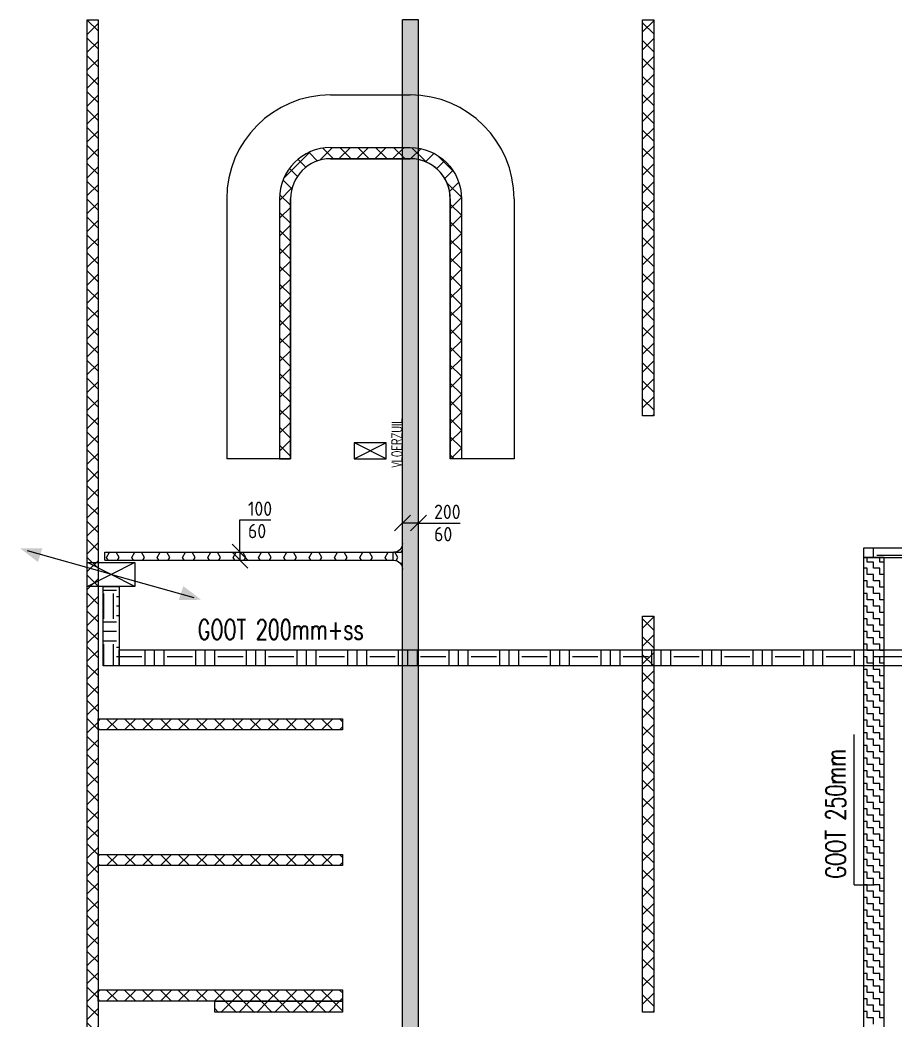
# Model space of a CAD drawing. Header units: millimetres. Extents: x -3262 to 113774, y 0 to 217478.
# Drawn here: x 47249 to 58225, y 204929 to 217478 of the extents above; entities that cross this region are included whole.
import ezdxf
from ezdxf.enums import TextEntityAlignment as Align

# ---------------------------------------------------------------- set-up
doc = ezdxf.new("R2010")
doc.units = ezdxf.units.MM
doc.header["$LTSCALE"] = 100
for name, color, linetype in [('BL$4----_STEMPEL', 7, 'Continuous'), ('ByLayer', 2, 'Continuous'), ('EL6131--_ENERGIEBEDR (1996)', 2, 'Continuous'), ('EL6131--_GEBOUWINST (1996)', 2, 'Continuous'), ('EL6131--_KG_D', 3, 'Continuous'), ('EM6131--_KG', 1, 'Continuous'), ('INTERIEUR', 7, 'Continuous')]:
    doc.layers.add(name, color=color, linetype=linetype)
doc.styles.add('buro-018', font='BUROFONT.shx', dxfattribs={"height": 180})
doc.styles.add('CofelyArial', font='arial.ttf')
doc.styles.add('ROMANS', font='ROMANS', dxfattribs={"width": 0.7})
doc.styles.add('STABICAD-018', font='ISOCP.SHX', dxfattribs={"height": 1.8})

# ---------------------------------------------------------------- blocks, each defined once
blk = doc.blocks.new('*X75')
at = {"color": 0}
for p, q in [((50881, 15633), (51021, 15773)), ((51045, 15633), (50905, 15773)), ((51105, 15633), (51245, 15773)), ((51270, 15633), (51130, 15773)), ((51330, 15633), (51470, 15773)), ((51494, 15633), (51354, 15773)), ((51554, 15633), (51694, 15773)), ((51719, 15633), (51579, 15773)), ((51779, 15633), (51919, 15773)), ((51943, 15633), (51803, 15773)), ((52003, 15633), (52143, 15773)), ((52168, 15633), (52028, 15773)), ((52228, 15633), (52368, 15773)), ((52392, 15633), (52252, 15773)), ((52452, 15633), (52592, 15773)), ((52617, 15633), (52477, 15773)), ((52677, 15633), (52817, 15773)), ((52841, 15633), (52701, 15773)), ((52901, 15633), (53041, 15773)), ((53066, 15633), (52926, 15773)), ((53126, 15633), (53266, 15773)), ((53290, 15633), (53150, 15773)), ((53350, 15633), (53490, 15773)), ((53515, 15633), (53375, 15773)), ((53575, 15633), (53715, 15773)), ((53739, 15633), (53599, 15773)), ((53799, 15633), (53939, 15773)), ((53964, 15633), (53824, 15773)), ((54024, 15633), (54164, 15773)), ((54188, 15633), (54048, 15773)), ((54248, 15633), (54388, 15773)), ((54413, 15633), (54273, 15773)), ((54473, 15633), (54613, 15773)), ((54637, 15633), (54497, 15773)), ((54697, 15633), (54837, 15773)), ((54862, 15633), (54722, 15773)), ((54922, 15633), (55062, 15773)), ((55086, 15633), (54946, 15773)), ((55146, 15633), (55286, 15773)), ((55311, 15633), (55171, 15773)), ((55371, 15633), (55511, 15773)), ((55535, 15633), (55395, 15773)), ((55595, 15633), (55735, 15773)), ((55760, 15633), (55620, 15773)), ((50821, 15633), (50805, 15649))]:
    blk.add_line(p, q, dxfattribs=at)
blk = doc.blocks.new('*X78')
at = {"color": 0}
for p, q in [((37992, 30033), (37868, 30157)), ((37891, 30033), (38031, 30173)), ((38217, 30033), (38077, 30173)), ((38116, 30033), (38256, 30173)), ((38441, 30033), (38301, 30173)), ((38340, 30033), (38480, 30173)), ((38666, 30033), (38526, 30173)), ((38565, 30033), (38705, 30173)), ((38890, 30033), (38750, 30173)), ((38789, 30033), (38929, 30173)), ((39115, 30033), (38975, 30173)), ((39014, 30033), (39154, 30173)), ((39339, 30033), (39199, 30173)), ((39238, 30033), (39378, 30173)), ((39564, 30033), (39424, 30173)), ((39463, 30033), (39603, 30173)), ((39788, 30033), (39648, 30173)), ((39687, 30033), (39827, 30173)), ((40013, 30033), (39873, 30173)), ((39912, 30033), (40052, 30173)), ((40237, 30033), (40097, 30173)), ((40136, 30033), (40276, 30173)), ((40462, 30033), (40322, 30173)), ((40361, 30033), (40501, 30173)), ((40686, 30033), (40546, 30173)), ((40585, 30033), (40725, 30173)), ((40911, 30033), (40771, 30173)), ((40810, 30033), (40950, 30173)), ((41135, 30033), (40995, 30173)), ((41034, 30033), (41174, 30173)), ((41360, 30033), (41220, 30173)), ((41259, 30033), (41399, 30173)), ((41584, 30033), (41444, 30173)), ((41483, 30033), (41623, 30173)), ((41809, 30033), (41669, 30173)), ((41708, 30033), (41848, 30173)), ((42033, 30033), (41893, 30173)), ((41932, 30033), (42072, 30173)), ((42258, 30033), (42118, 30173)), ((42157, 30033), (42297, 30173)), ((42482, 30033), (42342, 30173)), ((42381, 30033), (42521, 30173)), ((42707, 30033), (42567, 30173)), ((42606, 30033), (42746, 30173)), ((42931, 30033), (42791, 30173)), ((42830, 30033), (42970, 30173)), ((43156, 30033), (43016, 30173)), ((43055, 30033), (43195, 30173)), ((43380, 30033), (43240, 30173)), ((43279, 30033), (43419, 30173)), ((43605, 30033), (43465, 30173)), ((43504, 30033), (43644, 30173)), ((43829, 30033), (43689, 30173)), ((43728, 30033), (43868, 30173)), ((44054, 30033), (43914, 30173)), ((43953, 30033), (44093, 30173)), ((44278, 30033), (44138, 30173)), ((44177, 30033), (44317, 30173)), ((44503, 30033), (44363, 30173)), ((44402, 30033), (44542, 30173)), ((44727, 30033), (44587, 30173)), ((44626, 30033), (44766, 30173)), ((44952, 30033), (44812, 30173)), ((44851, 30033), (44991, 30173)), ((45176, 30033), (45036, 30173)), ((45075, 30033), (45215, 30173)), ((45401, 30033), (45261, 30173)), ((45300, 30033), (45440, 30173)), ((45625, 30033), (45485, 30173)), ((45524, 30033), (45664, 30173)), ((45850, 30033), (45710, 30173)), ((45749, 30033), (45889, 30173)), ((46074, 30033), (45934, 30173)), ((45973, 30033), (46113, 30173)), ((46299, 30033), (46159, 30173)), ((46198, 30033), (46338, 30173)), ((46523, 30033), (46383, 30173)), ((46422, 30033), (46562, 30173)), ((46748, 30033), (46608, 30173)), ((46647, 30033), (46787, 30173)), ((46972, 30033), (46832, 30173)), ((46871, 30033), (47011, 30173)), ((47197, 30033), (47057, 30173)), ((47096, 30033), (47236, 30173)), ((47421, 30033), (47281, 30173)), ((47320, 30033), (47460, 30173)), ((47646, 30033), (47506, 30173)), ((47545, 30033), (47685, 30173)), ((47870, 30033), (47730, 30173)), ((47769, 30033), (47909, 30173)), ((48095, 30033), (47955, 30173)), ((47994, 30033), (48134, 30173)), ((48319, 30033), (48179, 30173)), ((48218, 30033), (48358, 30173)), ((48544, 30033), (48404, 30173)), ((48443, 30033), (48583, 30173)), ((48768, 30033), (48628, 30173)), ((48667, 30033), (48807, 30173)), ((48993, 30033), (48853, 30173)), ((48892, 30033), (49032, 30173)), ((49217, 30033), (49077, 30173)), ((49116, 30033), (49256, 30173)), ((49442, 30033), (49302, 30173)), ((49341, 30033), (49481, 30173)), ((49666, 30033), (49526, 30173)), ((49565, 30033), (49705, 30173)), ((49891, 30033), (49751, 30173)), ((49790, 30033), (49930, 30173)), ((50115, 30033), (49975, 30173)), ((50014, 30033), (50154, 30173)), ((50340, 30033), (50200, 30173)), ((50239, 30033), (50379, 30173)), ((50564, 30033), (50424, 30173)), ((50463, 30033), (50603, 30173)), ((50789, 30033), (50649, 30173)), ((50688, 30033), (50828, 30173)), ((51013, 30033), (50873, 30173)), ((50912, 30033), (51052, 30173)), ((51238, 30033), (51098, 30173)), ((51137, 30033), (51277, 30173)), ((51463, 30033), (51323, 30173)), ((51361, 30033), (51501, 30173)), ((51687, 30033), (51547, 30173)), ((51586, 30033), (51726, 30173)), ((51912, 30033), (51772, 30173)), ((51810, 30033), (51950, 30173)), ((52136, 30033), (51996, 30173)), ((52035, 30033), (52175, 30173)), ((52361, 30033), (52221, 30173)), ((52259, 30033), (52399, 30173)), ((52585, 30033), (52445, 30173)), ((52484, 30033), (52624, 30173)), ((52810, 30033), (52670, 30173)), ((52708, 30033), (52848, 30173)), ((53034, 30033), (52894, 30173)), ((52933, 30033), (53073, 30173)), ((53259, 30033), (53119, 30173)), ((53157, 30033), (53297, 30173)), ((53483, 30033), (53343, 30173)), ((53382, 30033), (53522, 30173)), ((53708, 30033), (53568, 30173)), ((53606, 30033), (53746, 30173)), ((53932, 30033), (53792, 30173)), ((53831, 30033), (53971, 30173)), ((54157, 30033), (54017, 30173)), ((54055, 30033), (54195, 30173)), ((54381, 30033), (54241, 30173)), ((54280, 30033), (54420, 30173)), ((54606, 30033), (54466, 30173)), ((54505, 30033), (54645, 30173)), ((54830, 30033), (54690, 30173)), ((54729, 30033), (54869, 30173)), ((55055, 30033), (54915, 30173)), ((54954, 30033), (55094, 30173)), ((55279, 30033), (55139, 30173)), ((55178, 30033), (55318, 30173)), ((55504, 30033), (55364, 30173)), ((55403, 30033), (55543, 30173)), ((55728, 30033), (55588, 30173)), ((55627, 30033), (55767, 30173))]:
    blk.add_line(p, q, dxfattribs=at)
blk = doc.blocks.new('NV-1')
at = {"layer": 'ByLayer'}
for p, q in [((0, 4), (7.91, 0)), ((0, 0), (7.91, 4))]:
    blk.add_line(p, q, dxfattribs=at)
blk.add_lwpolyline([(0, 0), (8, 0), (8, 4), (0, 4)], close=True, dxfattribs=at)
blk = doc.blocks.new('PIJL-UIT')
at = {"layer": 'ByLayer', "color": 2}
blk.add_line((0, 0), (2.92, 10.41), dxfattribs=at)
blk.add_solid([(3.23, 11.35), (1.51, 9.11), (3.24, 8.54)], dxfattribs=at)
blk = doc.blocks.new('*X88')
at = {"color": 0}
for p, q in [((50668, 30014), (50688, 30033)), ((50808, 30014), (50789, 30033)), ((50668, 29789), (50808, 29929)), ((50808, 29789), (50668, 29929)), ((50668, 29565), (50808, 29705)), ((50808, 29565), (50668, 29705)), ((50668, 29340), (50808, 29480)), ((50808, 29340), (50668, 29480)), ((50668, 29116), (50808, 29256)), ((50808, 29116), (50668, 29256)), ((50668, 28891), (50808, 29031)), ((50808, 28891), (50668, 29031)), ((50668, 28667), (50808, 28807)), ((50808, 28667), (50668, 28807)), ((50668, 28442), (50808, 28582)), ((50808, 28442), (50668, 28582)), ((50668, 28218), (50808, 28358)), ((50808, 28218), (50668, 28358)), ((50668, 27993), (50808, 28133)), ((50808, 27993), (50668, 28133)), ((50668, 27769), (50808, 27909)), ((50808, 27769), (50668, 27909)), ((50668, 27544), (50808, 27684)), ((50808, 27544), (50668, 27684)), ((50668, 27320), (50808, 27460)), ((50808, 27320), (50668, 27460)), ((50668, 27095), (50808, 27235)), ((50808, 27095), (50668, 27235)), ((50706, 26973), (50668, 27011)), ((50771, 26973), (50808, 27011))]:
    blk.add_line(p, q, dxfattribs=at)
blk = doc.blocks.new('*X89')
at = {"color": 0}
for p, q in [((50528, 28527), (50575, 28573)), ((50668, 28358), (50528, 28498)), ((50528, 28302), (50668, 28442)), ((50668, 28133), (50528, 28273)), ((50528, 28078), (50668, 28218)), ((50668, 27909), (50528, 28049)), ((50528, 27853), (50668, 27993)), ((50668, 27684), (50528, 27824)), ((50528, 27629), (50668, 27769)), ((50668, 27460), (50528, 27600)), ((50528, 27404), (50668, 27544)), ((50668, 27235), (50528, 27375)), ((50528, 27180), (50668, 27320)), ((50668, 27011), (50528, 27151)), ((50546, 26973), (50668, 27095))]:
    blk.add_line(p, q, dxfattribs=at)
blk = doc.blocks.new('*X90')
at = {"color": 0}
for p, q in [((50298, 27623), (50438, 27763)), ((50505, 27623), (50365, 27763)), ((50523, 27623), (50663, 27763)), ((50729, 27623), (50589, 27763)), ((50747, 27623), (50887, 27763)), ((50954, 27623), (50814, 27763)), ((50972, 27623), (51112, 27763)), ((51178, 27623), (51038, 27763)), ((51196, 27623), (51336, 27763)), ((51403, 27623), (51263, 27763)), ((51421, 27623), (51561, 27763)), ((51627, 27623), (51487, 27763)), ((51645, 27623), (51785, 27763)), ((51852, 27623), (51712, 27763)), ((51870, 27623), (52010, 27763)), ((52076, 27623), (51936, 27763)), ((52095, 27623), (52235, 27763)), ((52301, 27623), (52161, 27763)), ((52319, 27623), (52459, 27763)), ((52525, 27623), (52385, 27763)), ((52544, 27623), (52684, 27763)), ((52750, 27623), (52610, 27763)), ((52768, 27623), (52908, 27763)), ((52974, 27623), (52834, 27763)), ((52993, 27623), (53133, 27763)), ((53199, 27623), (53059, 27763)), ((53217, 27623), (53357, 27763)), ((53423, 27623), (53283, 27763)), ((53442, 27623), (53580, 27761)), ((53668, 27603), (53508, 27763)), ((50280, 27623), (50268, 27635)), ((53651, 27608), (53762, 27719)), ((54114, 27382), (53787, 27709)), ((53806, 27539), (53907, 27639)), ((53923, 27431), (54022, 27530)), ((54001, 27285), (54109, 27393)), ((54168, 27103), (54008, 27263)), ((54028, 27088), (54161, 27220)), ((54168, 26878), (54028, 27018)), ((54028, 26863), (54168, 27003)), ((54168, 26654), (54028, 26794)), ((54028, 26639), (54168, 26779)), ((54168, 26429), (54028, 26569)), ((54028, 26414), (54168, 26554)), ((54168, 26205), (54028, 26345)), ((54028, 26190), (54168, 26330)), ((53987, 25923), (54168, 26105)), ((54155, 25994), (54028, 26120)), ((54096, 25828), (53991, 25933)), ((53870, 25582), (54070, 25782)), ((54004, 25695), (53905, 25795)), ((50268, 25573), (50319, 25623)), ((50400, 25483), (50268, 25615)), ((50404, 25483), (50544, 25623)), ((50624, 25483), (50484, 25623)), ((50628, 25483), (50768, 25623)), ((50849, 25483), (50709, 25623)), ((50853, 25483), (50993, 25623)), ((51073, 25483), (50933, 25623)), ((51077, 25483), (51217, 25623)), ((51298, 25483), (51158, 25623)), ((51302, 25483), (51442, 25623)), ((51522, 25483), (51382, 25623)), ((51526, 25483), (51666, 25623)), ((51747, 25483), (51607, 25623)), ((51751, 25483), (51891, 25623)), ((51971, 25483), (51831, 25623)), ((51975, 25483), (52115, 25623)), ((52196, 25483), (52056, 25623)), ((52200, 25483), (52340, 25623)), ((52420, 25483), (52280, 25623)), ((52424, 25483), (52564, 25623)), ((52645, 25483), (52505, 25623)), ((52649, 25483), (52789, 25623)), ((52869, 25483), (52729, 25623)), ((52873, 25483), (53013, 25623)), ((53094, 25483), (52954, 25623)), ((53098, 25483), (53238, 25623)), ((53318, 25483), (53178, 25623)), ((53322, 25483), (53462, 25623)), ((53543, 25483), (53403, 25623)), ((53547, 25484), (53728, 25665)), ((53734, 25517), (53619, 25632)), ((53884, 25591), (53783, 25693))]:
    blk.add_line(p, q, dxfattribs=at)
blk = doc.blocks.new('*X94')
at = {"color": 0}
for p, q in [((47673, 29964), (47942, 29964)), ((47982, 29805), (47982, 29970)), ((48101, 29805), (48101, 29970)), ((48220, 29805), (48220, 29970)), ((48260, 29964), (48578, 29964)), ((48617, 29805), (48617, 29970)), ((47673, 29845), (47942, 29845)), ((47784, 29770), (47784, 29805)), ((47784, 29488), (47784, 29770)), ((47903, 29770), (47903, 29805)), ((48260, 29845), (48578, 29845)), ((48300, 29770), (48300, 29805)), ((48419, 29770), (48419, 29805)), ((48538, 29770), (48538, 29805)), ((47673, 29448), (47873, 29448)), ((47673, 29329), (47873, 29329)), ((47673, 29210), (47873, 29210)), ((47784, 28853), (47784, 29170)), ((47673, 28813), (47873, 28813)), ((47673, 28694), (47873, 28694)), ((47673, 28575), (47873, 28575)), ((47784, 28218), (47784, 28535)), ((47673, 28178), (47873, 28178)), ((47673, 28059), (47873, 28059)), ((47673, 27940), (47873, 27940)), ((47784, 27583), (47784, 27900)), ((47673, 27543), (47873, 27543)), ((47673, 27424), (47873, 27424)), ((47673, 27305), (47873, 27305)), ((47784, 26948), (47784, 27265)), ((47673, 26908), (47873, 26908)), ((47673, 26789), (47873, 26789)), ((47673, 26670), (47873, 26670)), ((47784, 26313), (47784, 26630)), ((47673, 26273), (47873, 26273)), ((47673, 26154), (47873, 26154)), ((47673, 26035), (47873, 26035)), ((47784, 25678), (47784, 25995)), ((47673, 25638), (47873, 25638)), ((47673, 25519), (47873, 25519)), ((47673, 25400), (47873, 25400)), ((47784, 25043), (47784, 25360)), ((47673, 25003), (47873, 25003)), ((47673, 24884), (47873, 24884)), ((47673, 24765), (47873, 24765)), ((47784, 24408), (47784, 24725)), ((47673, 24368), (47873, 24368)), ((47673, 24249), (47873, 24249)), ((47673, 24130), (47873, 24130)), ((47784, 23773), (47784, 24090)), ((47673, 23733), (47873, 23733)), ((47673, 23614), (47873, 23614)), ((47673, 23495), (47873, 23495)), ((47784, 23138), (47784, 23455)), ((47673, 23098), (47873, 23098)), ((47673, 22979), (47873, 22979)), ((47673, 22860), (47873, 22860)), ((47784, 22503), (47784, 22820)), ((47673, 22463), (47873, 22463)), ((47673, 22344), (47873, 22344)), ((47673, 22225), (47873, 22225)), ((47784, 21868), (47784, 22185)), ((47673, 21828), (47873, 21828)), ((47673, 21709), (47873, 21709)), ((47673, 21590), (47873, 21590)), ((47784, 21233), (47784, 21550)), ((47673, 21193), (47873, 21193)), ((47673, 21074), (47873, 21074)), ((47673, 20955), (47873, 20955)), ((47784, 20598), (47784, 20915)), ((47673, 20558), (47873, 20558)), ((47673, 20439), (47873, 20439)), ((47673, 20320), (47873, 20320)), ((47784, 19963), (47784, 20280)), ((47673, 19923), (47873, 19923)), ((47673, 19804), (47873, 19804))]:
    blk.add_line(p, q, dxfattribs=at)
blk = doc.blocks.new('*X95')
at = {"color": 0}
for p, q in [((49028, 20439), (49148, 20439)), ((49028, 20320), (49148, 20320)), ((49054, 19963), (49054, 20280)), ((49028, 19923), (49148, 19923)), ((49028, 19804), (49148, 19804)), ((49028, 19685), (49148, 19685)), ((49054, 19328), (49054, 19645)), ((49028, 19288), (49148, 19288)), ((49028, 19169), (49148, 19169)), ((49028, 19050), (49148, 19050)), ((49054, 18693), (49054, 19010)), ((49028, 18653), (49148, 18653)), ((49028, 18534), (49148, 18534)), ((49028, 18415), (49148, 18415)), ((49054, 18058), (49054, 18375)), ((49028, 18018), (49148, 18018)), ((49028, 17899), (49148, 17899)), ((49028, 17780), (49148, 17780)), ((49054, 17423), (49054, 17740)), ((49028, 17383), (49148, 17383)), ((49028, 17264), (49148, 17264)), ((49028, 17145), (49148, 17145)), ((49054, 16788), (49054, 17105)), ((49028, 16748), (49148, 16748)), ((49028, 16629), (49148, 16629)), ((49028, 16510), (49148, 16510)), ((49054, 16153), (49054, 16470)), ((49028, 16113), (49148, 16113)), ((49028, 15994), (49148, 15994)), ((49028, 15875), (49148, 15875)), ((49054, 15518), (49054, 15835)), ((49028, 15478), (49148, 15478)), ((49028, 15359), (49148, 15359))]:
    blk.add_line(p, q, dxfattribs=at)
blk = doc.blocks.new('*X103')
at = {"color": 0}
for p, q in [((43259, 20399), (43339, 20399)), ((43259, 20320), (43259, 20399)), ((43339, 20399), (43339, 20444)), ((43418, 20399), (43498, 20399)), ((43418, 20320), (43418, 20399)), ((43498, 20399), (43498, 20444)), ((43577, 20399), (43656, 20399)), ((43577, 20320), (43577, 20399)), ((43656, 20399), (43656, 20444)), ((43736, 20399), (43815, 20399)), ((43736, 20320), (43736, 20399)), ((43815, 20399), (43815, 20444)), ((43894, 20399), (43974, 20399)), ((43894, 20320), (43894, 20399)), ((43974, 20399), (43974, 20444)), ((44053, 20399), (44132, 20399)), ((44053, 20320), (44053, 20399)), ((44132, 20399), (44132, 20444)), ((44212, 20399), (44291, 20399)), ((44212, 20320), (44212, 20399)), ((44291, 20399), (44291, 20444)), ((44371, 20399), (44450, 20399)), ((44371, 20320), (44371, 20399)), ((44450, 20399), (44450, 20444)), ((44529, 20399), (44609, 20399)), ((44529, 20320), (44529, 20399)), ((44609, 20399), (44609, 20444)), ((44688, 20399), (44768, 20399)), ((44688, 20320), (44688, 20399)), ((44768, 20399), (44768, 20444)), ((44847, 20399), (44926, 20399)), ((44847, 20320), (44847, 20399)), ((44926, 20399), (44926, 20444)), ((45006, 20399), (45085, 20399)), ((45006, 20320), (45006, 20399)), ((45085, 20399), (45085, 20444)), ((45164, 20399), (45244, 20399)), ((45164, 20320), (45164, 20399)), ((45244, 20399), (45244, 20444)), ((45323, 20399), (45402, 20399)), ((45323, 20320), (45323, 20399)), ((45402, 20399), (45402, 20444)), ((45482, 20399), (45561, 20399)), ((45482, 20320), (45482, 20399)), ((45561, 20399), (45561, 20444)), ((45641, 20399), (45720, 20399)), ((45641, 20320), (45641, 20399)), ((45720, 20399), (45720, 20444)), ((45799, 20399), (45879, 20399)), ((45799, 20320), (45799, 20399)), ((45879, 20399), (45879, 20444)), ((45958, 20399), (46038, 20399)), ((45958, 20320), (45958, 20399)), ((46038, 20399), (46038, 20444)), ((46117, 20399), (46196, 20399)), ((46117, 20320), (46117, 20399)), ((46196, 20399), (46196, 20444)), ((46276, 20399), (46355, 20399)), ((46276, 20320), (46276, 20399)), ((46355, 20399), (46355, 20444)), ((46434, 20399), (46514, 20399)), ((46434, 20320), (46434, 20399)), ((46514, 20399), (46514, 20444)), ((46593, 20399), (46672, 20399)), ((46593, 20320), (46593, 20399)), ((46672, 20399), (46672, 20444)), ((46752, 20399), (46831, 20399)), ((46752, 20320), (46752, 20399)), ((46831, 20399), (46831, 20444)), ((46911, 20399), (46990, 20399)), ((46911, 20320), (46911, 20399)), ((46990, 20399), (46990, 20444)), ((47069, 20399), (47149, 20399)), ((47069, 20320), (47069, 20399)), ((47149, 20399), (47149, 20444)), ((47228, 20399), (47308, 20399)), ((47228, 20320), (47228, 20399)), ((47308, 20399), (47308, 20444)), ((47387, 20399), (47466, 20399)), ((47387, 20320), (47387, 20399)), ((47466, 20399), (47466, 20444)), ((47546, 20399), (47625, 20399)), ((47546, 20320), (47546, 20399)), ((47625, 20399), (47625, 20444)), ((47704, 20399), (47784, 20399)), ((47704, 20320), (47704, 20399)), ((47784, 20399), (47784, 20444)), ((47863, 20399), (47942, 20399)), ((47863, 20320), (47863, 20399)), ((47942, 20399), (47942, 20444)), ((48022, 20399), (48101, 20399)), ((48022, 20320), (48022, 20399)), ((48101, 20399), (48101, 20444)), ((48181, 20399), (48260, 20399)), ((48181, 20320), (48181, 20399)), ((48260, 20399), (48260, 20444)), ((48339, 20399), (48419, 20399)), ((48339, 20320), (48339, 20399)), ((48419, 20399), (48419, 20444)), ((48498, 20399), (48578, 20399)), ((48498, 20320), (48498, 20399)), ((48578, 20399), (48578, 20444)), ((48657, 20399), (48736, 20399)), ((48657, 20320), (48657, 20399)), ((48736, 20399), (48736, 20444)), ((48816, 20399), (48895, 20399)), ((48816, 20320), (48816, 20399)), ((48895, 20399), (48895, 20444)), ((48974, 20399), (49028, 20399)), ((48974, 20320), (48974, 20399)), ((43180, 20320), (43259, 20320)), ((43259, 20241), (43339, 20241)), ((43259, 20186), (43259, 20241)), ((43339, 20320), (43418, 20320)), ((43339, 20241), (43339, 20320)), ((43418, 20241), (43498, 20241)), ((43418, 20186), (43418, 20241)), ((43498, 20320), (43577, 20320)), ((43498, 20241), (43498, 20320)), ((43577, 20241), (43656, 20241)), ((43577, 20186), (43577, 20241)), ((43656, 20320), (43736, 20320)), ((43656, 20241), (43656, 20320)), ((43736, 20241), (43815, 20241)), ((43736, 20186), (43736, 20241)), ((43815, 20320), (43894, 20320)), ((43815, 20241), (43815, 20320)), ((43894, 20241), (43974, 20241)), ((43894, 20186), (43894, 20241)), ((43974, 20320), (44053, 20320)), ((43974, 20241), (43974, 20320)), ((44053, 20241), (44132, 20241)), ((44053, 20186), (44053, 20241)), ((44132, 20320), (44212, 20320)), ((44132, 20241), (44132, 20320)), ((44212, 20241), (44291, 20241)), ((44212, 20186), (44212, 20241)), ((44291, 20320), (44371, 20320)), ((44291, 20241), (44291, 20320)), ((44371, 20241), (44450, 20241)), ((44371, 20186), (44371, 20241)), ((44450, 20320), (44529, 20320)), ((44450, 20241), (44450, 20320)), ((44529, 20241), (44609, 20241)), ((44529, 20186), (44529, 20241)), ((44609, 20320), (44688, 20320)), ((44609, 20241), (44609, 20320)), ((44688, 20241), (44768, 20241)), ((44688, 20186), (44688, 20241)), ((44768, 20320), (44847, 20320)), ((44768, 20241), (44768, 20320)), ((44847, 20241), (44926, 20241)), ((44847, 20186), (44847, 20241)), ((44926, 20320), (45006, 20320)), ((44926, 20241), (44926, 20320)), ((45006, 20241), (45085, 20241)), ((45006, 20186), (45006, 20241)), ((45085, 20320), (45164, 20320)), ((45085, 20241), (45085, 20320)), ((45164, 20241), (45244, 20241)), ((45164, 20186), (45164, 20241)), ((45244, 20320), (45323, 20320)), ((45244, 20241), (45244, 20320)), ((45323, 20241), (45402, 20241)), ((45323, 20186), (45323, 20241)), ((45402, 20320), (45482, 20320)), ((45402, 20241), (45402, 20320)), ((45482, 20241), (45561, 20241)), ((45482, 20186), (45482, 20241)), ((45561, 20320), (45641, 20320)), ((45561, 20241), (45561, 20320)), ((45641, 20241), (45720, 20241)), ((45641, 20186), (45641, 20241)), ((45720, 20320), (45799, 20320)), ((45720, 20241), (45720, 20320)), ((45799, 20241), (45879, 20241)), ((45799, 20186), (45799, 20241)), ((45879, 20320), (45958, 20320)), ((45879, 20241), (45879, 20320)), ((45958, 20241), (46038, 20241)), ((45958, 20186), (45958, 20241)), ((46038, 20320), (46117, 20320)), ((46038, 20241), (46038, 20320)), ((46117, 20241), (46196, 20241)), ((46117, 20186), (46117, 20241)), ((46196, 20320), (46276, 20320)), ((46196, 20241), (46196, 20320)), ((46276, 20241), (46355, 20241)), ((46276, 20186), (46276, 20241)), ((46355, 20320), (46434, 20320)), ((46355, 20241), (46355, 20320)), ((46434, 20241), (46514, 20241)), ((46434, 20186), (46434, 20241)), ((46514, 20320), (46593, 20320)), ((46514, 20241), (46514, 20320)), ((46593, 20241), (46672, 20241)), ((46593, 20186), (46593, 20241)), ((46672, 20320), (46752, 20320)), ((46672, 20241), (46672, 20320)), ((46752, 20241), (46831, 20241)), ((46752, 20186), (46752, 20241)), ((46831, 20320), (46911, 20320)), ((46831, 20241), (46831, 20320)), ((46911, 20241), (46990, 20241)), ((46911, 20186), (46911, 20241)), ((46990, 20320), (47069, 20320)), ((46990, 20241), (46990, 20320)), ((47069, 20241), (47149, 20241)), ((47069, 20186), (47069, 20241)), ((47149, 20320), (47228, 20320)), ((47149, 20241), (47149, 20320)), ((47228, 20241), (47308, 20241)), ((47228, 20186), (47228, 20241)), ((47308, 20320), (47387, 20320)), ((47308, 20241), (47308, 20320)), ((47387, 20241), (47466, 20241)), ((47387, 20186), (47387, 20241)), ((47466, 20320), (47546, 20320)), ((47466, 20241), (47466, 20320)), ((47546, 20241), (47625, 20241)), ((47546, 20186), (47546, 20241)), ((47625, 20320), (47704, 20320)), ((47625, 20241), (47625, 20320)), ((47704, 20241), (47784, 20241)), ((47704, 20186), (47704, 20241)), ((47784, 20320), (47863, 20320)), ((47784, 20241), (47784, 20320)), ((47863, 20241), (47942, 20241)), ((47863, 20186), (47863, 20241)), ((47942, 20320), (48022, 20320)), ((47942, 20241), (47942, 20320)), ((48022, 20241), (48101, 20241)), ((48022, 20186), (48022, 20241)), ((48101, 20320), (48181, 20320)), ((48101, 20241), (48101, 20320)), ((48181, 20241), (48260, 20241)), ((48181, 20186), (48181, 20241)), ((48260, 20320), (48339, 20320)), ((48260, 20241), (48260, 20320)), ((48339, 20241), (48419, 20241)), ((48339, 20186), (48339, 20241)), ((48419, 20320), (48498, 20320)), ((48419, 20241), (48419, 20320)), ((48498, 20241), (48578, 20241)), ((48498, 20186), (48498, 20241)), ((48578, 20320), (48657, 20320)), ((48578, 20241), (48578, 20320)), ((48657, 20241), (48736, 20241)), ((48657, 20186), (48657, 20241)), ((48736, 20320), (48816, 20320)), ((48736, 20241), (48736, 20320)), ((48816, 20241), (48895, 20241)), ((48816, 20186), (48816, 20241)), ((48895, 20320), (48974, 20320)), ((48895, 20241), (48895, 20320)), ((48974, 20241), (49028, 20241)), ((48974, 20186), (48974, 20241))]:
    blk.add_line(p, q, dxfattribs=at)
blk = doc.blocks.new('*U109')
at = {"color": 0, "linetype": 'Continuous'}
for p, q in [((0, 100, -2730), (50160, 100, -2730)), ((50160, -100, -2730), (50160, 100, -2730)), ((0, -100, -2730), (50160, -100, -2730))]:
    blk.add_line(p, q, dxfattribs=at)
at = {"color": 1, "style": 'CofelyArial'}
for tag in ['CODE', 'POSITIONCODE', 'SECTIONCODE']:
    blk.add_attdef(tag, (52141, 167318, 2730), '', height=1.8, dxfattribs=at)
blk = doc.blocks.new('*U110')
at = {"color": 0, "linetype": 'Continuous'}
for p, q in [((-300, -100, -2730), (-100, 100, -2730)), ((0, 0, -2730), (-200, 0, -2730)), ((-100, -100, -2730), (100, 100, -2730)), ((0, 0, -2730), (96, 0, -2730)), ((96, 0, -2730), (524, 0, -2730))]:
    blk.add_line(p, q, dxfattribs=at)
at = {"color": 0, "linetype": 'Continuous', "style": 'STABICAD-018'}
for s, p in [('200', (196, 50, -2730)), ('60', (196, -230, -2730))]:
    blk.add_text(s, height=180, dxfattribs=at).set_placement(p)
at = {"color": 1, "style": 'CofelyArial'}
blk.add_attdef('CODE', (52241, 211172, 2730), '', height=1.8, dxfattribs=at)
blk = doc.blocks.new('*U136')
at = {"color": 0, "linetype": 'Continuous'}
for p, q in [((0, 50, -2730), (3615, 50, -2730)), ((0, -50, -2730), (0, 50, -2730)), ((3615, -50, -2730), (3615, 50, -2730)), ((0, -50, -2730), (3615, -50, -2730))]:
    blk.add_line(p, q, dxfattribs=at)
at = {"layer": 'BL$4----_STEMPEL', "color": 1, "style": 'buro-018'}
for tag, p in [('POSITIONCODE', (50118, 177941, 2730)), ('CODE', (48311, 177641, 2730)), ('SECTIONCODE', (48311, 177641, 2730))]:
    blk.add_attdef(tag, p, '', height=1.8, dxfattribs=at)
blk = doc.blocks.new('*U128')
at = {"color": 0, "linetype": 'Continuous'}
for p, q in [((0, -160, -2730), (0, 160, -2730)), ((115, 50, -2730), (110, 50, -2730)), ((115, -50, -2730), (115, 50, -2730)), ((115, -50, -2730), (110, -50, -2730))]:
    blk.add_line(p, q, dxfattribs=at)
for centre, start, end in [((110, 160, -2730), 180, 270), ((110, -160, -2730), 90, 180)]:
    blk.add_arc(centre, 110, start, end, dxfattribs=at)
at = {"layer": 'BL$4----_STEMPEL', "color": 1, "style": 'buro-018'}
for tag in ['CODE', 'POSITIONCODE', 'SECTIONCODE']:
    blk.add_attdef(tag, (106878, 177436, 2730), '', height=1.8, dxfattribs=at)
blk = doc.blocks.new('*U137')
at = {"color": 0, "linetype": 'Continuous'}
for p, q in [((0, 0, -2730), (0, 406, -2730)), ((0, 406, -2730), (388, 406, -2730)), ((100, -100, -2730), (-100, 100, -2730)), ((100, -200, -2730), (-100, 0, -2730)), ((0, 0, -2730), (0, -100, -2730))]:
    blk.add_line(p, q, dxfattribs=at)
at = {"color": 0, "linetype": 'Continuous', "style": 'STABICAD-018'}
for s, p in [('100', (100, 456, -2730)), ('60', (100, 176, -2730))]:
    blk.add_text(s, height=180, dxfattribs=at).set_placement(p)
at = {"layer": 'BL$4----_STEMPEL', "color": 1, "style": 'buro-018'}
blk.add_attdef('CODE', (50005, 177691, 2730), '', height=1.8, dxfattribs=at)

msp = doc.modelspace()

# ---------------------------------------------------------------- hatches: boundary and pattern name
at = {"layer": 'EL6131--_ENERGIEBEDR (1996)', "linetype": 'Continuous'}
h = msp.add_hatch(dxfattribs=at)
h.set_pattern_fill('STARS', color=1, scale=25)
h.set_pattern_definition([(0, (-32496.78, 51816.24), (0, 137.48153), [79.375, -79.375]), (60, (-32496.78, 51816.24), (-119.0625, 68.74077), [79.375, -79.375]), (120, (-32457.1, 51884.98), (-119.0625, -68.74077), [79.375, -79.375])])
h.paths.add_polyline_path([(52041, 167318), (52241, 167318), (52241, 217478), (52041, 217478)])
at = {"layer": 'EL6131--_KG_D'}
h = msp.add_hatch(dxfattribs=at)
h.set_pattern_fill('STARS', color=1, scale=25)
h.set_pattern_definition([(0, (-63467.83, 33318.7), (0, 137.48153), [79.375, -79.375]), (60, (-63467.83, 33318.7), (-119.0625, 68.74077), [79.375, -79.375]), (120, (-63428.14, 33387.44), (-119.0625, -68.74077), [79.375, -79.375])])
h.paths.add_polyline_path([(48311, 210805), (51926, 210805), (51926, 210705), (48311, 210705)])
edge = h.paths.add_edge_path()
edge.add_line((51926, 210805), (51931, 210805))
edge.add_arc((51931, 210915), 110, 270, 360)
edge.add_line((52041, 210915), (52041, 210595))
edge.add_arc((51931, 210595), 110, 0, 90)
edge.add_line((51931, 210705), (51926, 210705))
edge.add_line((51926, 210705), (51926, 210805))

# ---------------------------------------------------------------- linework, layer by layer
at = {"layer": 'EL6131--_ENERGIEBEDR (1996)', "color": 1, "linetype": 'Continuous'}
for q in [(57702, 208519), (57952, 206637)]:
    msp.add_line((57702, 206637), q, dxfattribs=at)
at = {"layer": 'EL6131--_ENERGIEBEDR (1996)', "color": 2, "linetype": 'Continuous'}
msp.add_lwpolyline([(57819, 210738), (59041, 210738), (59161, 210738), (62928, 210738), (62928, 210858), (59161, 210858), (59041, 210858), (57819, 210858), (57819, 210738)], dxfattribs=at)
at = {"layer": 'EL6131--_ENERGIEBEDR (1996)'}
for points in [[(57827, 197209), (57827, 173719), (58077, 173719), (58077, 185621), (58077, 194178), (62937, 194178), (62937, 194582), (58077, 194582), (58077, 197409), (58077, 210738), (57819, 210738), (57819, 197409), (48695, 197409), (48695, 197409), (48492, 197409), (48492, 197209)], [(48492, 210378), (48492, 209383), (48292, 209383), (48292, 210378)], [(48492, 209583), (58503, 209583), (58503, 209383), (48492, 209383)]]:
    msp.add_lwpolyline(points, close=True, dxfattribs=at)
at = {"layer": 'EL6131--_GEBOUWINST (1996)', "color": 1, "linetype": 'Continuous'}
msp.add_line((49839, 215238), (49839, 211978), dxfattribs=at)
at = {"layer": 'EL6131--_GEBOUWINST (1996)', "color": 2, "linetype": 'Continuous'}
for points in [[(48229, 217478), (48229, 199578), (48089, 199578), (48089, 217478)], [(55189, 217478), (55189, 212515), (55049, 212515), (55049, 217478)], [(55189, 210003), (55189, 205040), (55049, 205040), (55049, 210003)], [(51289, 208578), (48229, 208578), (48229, 208718), (51289, 208718)], [(51289, 206878), (48229, 206878), (48229, 207018), (51289, 207018)], [(51289, 205178), (48229, 205178), (48229, 205318), (51289, 205318)], [(51289, 205038), (49689, 205038), (49689, 205178), (51289, 205178)]]:
    msp.add_lwpolyline(points, close=True, dxfattribs=at)
msp.add_lwpolyline([(51139, 215878), (52139, 215878, -0.414214), (52779, 215238), (52779, 211978), (52639, 211978), (52639, 215238, 0.414214), (52139, 215738), (51139, 215738)], format="xyb", dxfattribs=at)
msp.add_lwpolyline([(50499, 215238), (50499, 211978), (50639, 211978), (50639, 215238)], dxfattribs=at)
for radius in [640, 500]:
    msp.add_arc((51139, 215238), radius, 90, 180, dxfattribs=at)
at = {"layer": 'INTERIEUR', "color": 1, "linetype": 'Continuous'}
for p, q in [((51139, 216538), (52139, 216538)), ((51139, 215738), (52139, 215738)), ((50639, 215238), (50639, 211978)), ((52639, 215238), (52639, 211978)), ((53439, 215238), (53439, 211978)), ((50639, 211978), (49839, 211978)), ((53439, 211978), (52639, 211978))]:
    msp.add_line(p, q, dxfattribs=at)
for centre, radius, start, end in [((51139, 215238), 1300, 90, 180), ((52139, 215238), 1300, 0, 90), ((51139, 215238), 500, 90, 180), ((52139, 215238), 500, 0, 90)]:
    msp.add_arc(centre, radius, start, end, dxfattribs=at)

# ---------------------------------------------------------------- block references
at = {"layer": 'EL6131--_ENERGIEBEDR (1996)', "color": 1, "linetype": 'Continuous', "xscale": 100, "yscale": 100, "zscale": 100}
for rotation in [90, 270]:
    msp.add_blockref('PIJL-UIT', (48384, 210532), dxfattribs=dict(at, rotation=rotation))
at = {"layer": 'EL6131--_ENERGIEBEDR (1996)', "color": 1, "linetype": 'Continuous', "rotation": 90}
for name in ['*X95', '*X103', '*X94']:
    msp.add_blockref(name, (78263, 161709), dxfattribs=at)
at = {"layer": 'EL6131--_ENERGIEBEDR (1996)', "color": 2, "linetype": 'Continuous', "xscale": -75, "yscale": 75, "zscale": 75}
msp.add_blockref('NV-1', (48689, 210378), dxfattribs=at)
at = {"layer": 'EL6131--_GEBOUWINST (1996)', "color": 1, "linetype": 'Continuous', "rotation": 90}
for name, p in [('*X78', (78263, 161709)), ('*X75', (70823, 161709)), ('*X90', (78263, 161709)), ('*X75', (70823, 154234)), ('*X88', (78263, 157909)), ('*X88', (78263, 156209)), ('*X88', (78263, 154509)), ('*X89', (78263, 154509))]:
    msp.add_blockref(name, p, dxfattribs=at)
at = {"layer": 'EL6131--_GEBOUWINST (1996)', "color": 2, "linetype": 'Continuous', "xscale": 50, "yscale": 50, "zscale": 50, "rotation": 180}
msp.add_blockref('NV-1', (51835, 212178), dxfattribs=at)
at = {"layer": 'EL6131--_KG_D', "linetype": 'Continuous', "rotation": 90.00000000000001}
msp.add_blockref('*U109', (52141, 167318, 2730), dxfattribs=at)
at = {"layer": 'EL6131--_KG_D', "linetype": 'Continuous', "xscale": -1}
msp.add_blockref('*U128', (52041, 210755, 2730), dxfattribs=at)
at = {"layer": 'EL6131--_KG_D', "linetype": 'Continuous'}
msp.add_blockref('*U136', (48311, 210755, 2730), dxfattribs=at)
at = {"layer": 'EM6131--_KG', "linetype": 'Continuous'}
for name, p in [('*U137', (50005, 210805, 2730)), ('*U110', (52241, 211172, 2730))]:
    msp.add_blockref(name, p, dxfattribs=at)

# ---------------------------------------------------------------- texts
at = {"layer": 'EL6131--_ENERGIEBEDR (1996)', "color": 1, "linetype": 'Continuous', "style": 'ROMANS', "width": 0.7}
msp.add_text('GOOT 200mm+ss', height=250, dxfattribs=at).set_placement((49476, 209711))
msp.add_text('GOOT 250mm', height=250, rotation=90, dxfattribs=at).set_placement((57594, 206715))
at = {"layer": 'EL6131--_GEBOUWINST (1996)', "color": 1, "linetype": 'Continuous', "style": 'ROMANS', "width": 0.7}
msp.add_text('VLOERZUIL', height=125, rotation=90, dxfattribs=at).set_placement((51972, 212174), align=Align.MIDDLE)

doc.saveas('drawing.dxf')
